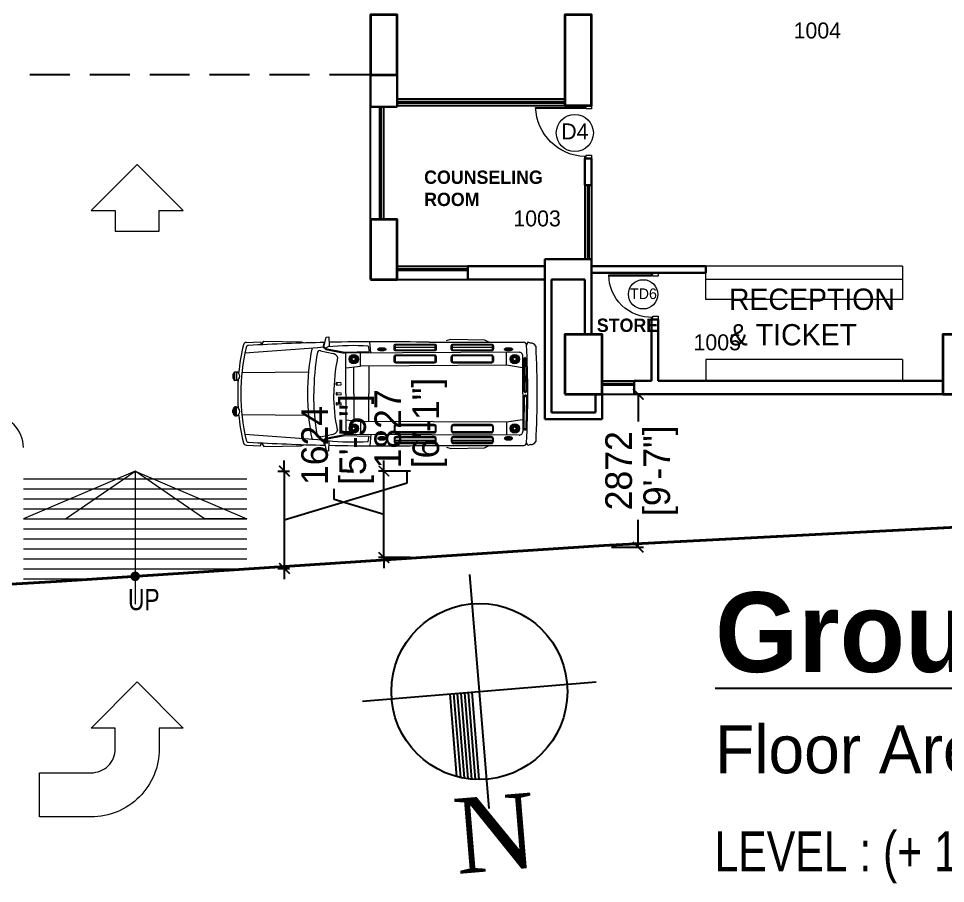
# Model space of a CAD drawing. Header units: millimetres. Extents: x 221017 to 6120115, y -1189702 to 83047459.
# Drawn here: x 2985056 to 3002470, y 45381 to 61623 of the extents above; entities that cross this region are included whole.
import ezdxf

# ---------------------------------------------------------------- set-up
doc = ezdxf.new("R2010")
doc.units = ezdxf.units.MM
doc.header["$LTSCALE"] = 150
doc.header["$MEASUREMENT"] = 0
doc.header["$PDMODE"] = 35
doc.header["$PDSIZE"] = -20
for name, pattern in [('BORDER', [1.75, 0.5, -0.25, 0.5, -0.25, 0, -0.25]), ('DASHED2', [0.375, 0.25, -0.125]), ('HIDDEN', [0.375, 0.25, -0.125])]:
    doc.linetypes.add(name, pattern=pattern)
doc.layers.get('0').update_dxf_attribs({"linetype": 'CONTINUOUS', "lineweight": 9})
doc.layers.get('DEFPOINTS').update_dxf_attribs({"linetype": 'HIDDEN'})
for name, color, linetype, lineweight in [('A_DOOR', 130, 'CONTINUOUS', 9), ('col new', 1, 'CONTINUOUS', 35), ('DIM', 7, 'CONTINUOUS', 13), ('Door Window Schedule', 173, 'CONTINUOUS', 9), ('FUR', 8, 'CONTINUOUS', 5), ('RAMP', 251, 'CONTINUOUS', 5), ('Room Numbering', 253, 'CONTINUOUS', 9), ('WALL', 7, 'CONTINUOUS', 30)]:
    doc.layers.add(name, color=color, linetype=linetype, lineweight=lineweight)
for name, color, linetype in [('Above', 63, 'DASHED2'), ('FRAME_TEXT', 7, 'CONTINUOUS'), ('GLASS PLAN', 160, 'CONTINUOUS'), ('LOW WALL', 40, 'CONTINUOUS'), ('Propoerty Line', 3, 'BORDER'), ('TEXT', 7, 'CONTINUOUS')]:
    doc.layers.add(name, color=color, linetype=linetype)
doc.styles.add('ROMANTIC', font='romantic.ttf')
doc.styles.get("Standard").update_dxf_attribs({"font": 'GOTHIC.TTF', "width": 0.8})
doc.styles.add('Text Layout', font='GOTHIC.TTF')
doc.dimstyles.new('scale 50mm NEW', dxfattribs={"dimscale": 0, "dimtxt": 500, "dimasz": 200, "dimexe": 100, "dimexo": 100, "dimgap": 100, "dimtad": 0, "dimdec": 0, "dimzin": 1, "dimdsep": 46, "dimtxsty": 'Text Layout', "dimblk": 'ARCHTICK', "dimcen": 0.09, "dimclrd": 256, "dimclre": 256, "dimadec": 0, "dimazin": 0, "dimtfac": 1, "dimtdec": 0, "dimtmove": 1, "dimatfit": 0, "dimfxl": 0, "dimtolj": 1, "dimtzin": 0, "dimarcsym": 0})

# ---------------------------------------------------------------- blocks, each defined once
blk = doc.blocks.new('TOILET DOOR')
at = {"layer": 'A_DOOR'}
blk.add_lwpolyline([(15221.31, -118993.6), (15221.31, -119025.6), (15222.26, -119025.6), (15222.26, -118993.61)], dxfattribs=at)
for points in [[(15222.31, -119026.6), (15221.31, -119026.6), (15221.31, -119025.6), (15219.81, -119025.6), (15219.81, -119030.6), (15222.31, -119030.6)], [(15254.81, -119025.6), (15253.31, -119025.6), (15253.31, -119026.6), (15252.31, -119026.6), (15252.31, -119030.6), (15254.81, -119030.6)]]:
    blk.add_lwpolyline(points, close=True, dxfattribs=at)
blk.add_arc((15221.31, -119025.6), 32, 358.20922, 90, dxfattribs=at)
blk = doc.blocks.new('*X24')
at = {"color": 0}
for p, q in [((46780, 29200), (46780, 29338)), ((46790, 29189), (46790, 29349)), ((46760, 29240), (46760, 29299)), ((46770, 29215), (46770, 29323))]:
    blk.add_line(p, q, dxfattribs=at)
blk = doc.blocks.new('*X25')
at = {"color": 0}
for p, q in [((32130, 20321), (32130, 20396)), ((32140, 20306), (32140, 20411)), ((32150, 20296), (32150, 20421)), ((32160, 20288), (32160, 20429)), ((32170, 20283), (32170, 20434)), ((32180, 20379), (32180, 20438)), ((32180, 20279), (32180, 20341)), ((32190, 20387), (32190, 20440)), ((32190, 20277), (32190, 20332)), ((32200, 20390), (32200, 20441)), ((32200, 20276), (32200, 20329)), ((32210, 20390), (32210, 20441)), ((32210, 20276), (32210, 20330)), ((32220, 20386), (32220, 20440)), ((32220, 20277), (32220, 20333)), ((32230, 20376), (32230, 20437)), ((32230, 20280), (32230, 20343)), ((32240, 20284), (32240, 20433)), ((32250, 20290), (32250, 20428)), ((32260, 20297), (32260, 20420)), ((32270, 20308), (32270, 20409)), ((32280, 20325), (32280, 20392))]:
    blk.add_line(p, q, dxfattribs=at)
blk = doc.blocks.new('*X26')
at = {"color": 0}
for p, q in [((32570, 19721), (32570, 19748)), ((32580, 19715), (32580, 19754)), ((32590, 19712), (32590, 19758)), ((32600, 19709), (32600, 19761)), ((32610, 19707), (32610, 19763)), ((32620, 19706), (32620, 19764)), ((32630, 19705), (32630, 19765)), ((32640, 19705), (32640, 19765)), ((32650, 19705), (32650, 19765)), ((32660, 19706), (32660, 19764)), ((32670, 19707), (32670, 19763)), ((32680, 19709), (32680, 19761)), ((32690, 19711), (32690, 19758)), ((32700, 19715), (32700, 19754)), ((32710, 19721), (32710, 19748))]:
    blk.add_line(p, q, dxfattribs=at)
blk = doc.blocks.new('*X23')
at = {"color": 0}
for p, q in [((48730, 30344), (48730, 30372)), ((48740, 30335), (48740, 30381))]:
    blk.add_line(p, q, dxfattribs=at)
blk = doc.blocks.new('ambulance')
at = {"color": 251}
for p, q in [((259, 2067), (526, 2080)), ((526, 2080), (550, 2024)), ((1772, 1933), (1724, 1976)), ((1768, 1954), (2138, 1883)), ((3095, 1977), (3861, 1977)), ((3095, 1974), (3861, 1974)), ((3743, 2071), (5550, 2071)), ((4185, 1977), (4951, 1977)), ((4185, 1974), (4951, 1974)), ((5626, 2072), (5602, 2014)), ((5678, 2055), (5626, 2072)), ((5459, 1879), (2125, 1862)), ((2138, 1883), (2601, 1894)), ((2153, 1088), (2153, 1863)), ((2433, 1618), (2433, 1859)), ((5222, 1631), (5222, 1877)), ((5532, 1088), (5532, 1807)), ((2153, 1583), (2433, 1618)), ((2307, 1088), (2307, 1602)), ((5222, 1631), (2433, 1618)), ((2597, 1619), (2597, 1088)), ((5527, 1583), (5222, 1631)), ((2059, 1297), (1986, 1305)), ((1986, 1305), (1986, 1251)), ((1986, 1251), (2059, 1259)), ((1986, 1061), (1986, 1115)), ((1986, 1115), (2059, 1107)), ((2059, 1069), (1986, 1061)), ((2153, 1088), (2153, 314)), ((2307, 1088), (2307, 574)), ((2597, 558), (2597, 1088)), ((5532, 1088), (5532, 370)), ((1986, 925), (2059, 917)), ((1986, 871), (1986, 925)), ((2059, 879), (1986, 871)), ((2153, 593), (2433, 558)), ((5222, 545), (2433, 558)), ((2433, 558), (2433, 317)), ((5527, 593), (5222, 545)), ((5222, 545), (5222, 299)), ((1772, 243), (1724, 200)), ((1768, 223), (2138, 293)), ((5459, 298), (2125, 314)), ((2138, 293), (2601, 282)), ((3095, 203), (3861, 203)), ((3095, 200), (3861, 200)), ((4185, 203), (4951, 203)), ((4185, 200), (4951, 200)), ((259, 109), (526, 97)), ((526, 97), (550, 153)), ((3743, 105), (5550, 105)), ((5626, 104), (5602, 162)), ((5678, 121), (5626, 104))]:
    blk.add_line(p, q, dxfattribs=at)
for points in [[(1782, 2167), (1834, 2176), (1838, 1995), (1771, 1959), (1735, 1974)], [(74, 1340), (38, 1340), (38, 1506), (74, 1506)], [(74, 837), (38, 837), (38, 670), (74, 670)], [(1782, 9), (1834, 0), (1838, 181), (1771, 217), (1735, 202)]]:
    blk.add_lwpolyline(points, close=True, dxfattribs=at)
for points in [[(4075, 2103), (4160, 2130), (4797, 2119), (4892, 2073)], [(1620, 1963), (229, 1861)], [(550, 2024), (594, 2092), (1302, 2080), (1362, 2058)], [(1724, 1976), (1620, 1963)], [(1724, 1976), (1749, 2070)], [(2583, 1999), (2601, 1894)], [(2631, 1866), (2612, 2078)], [(1671, 1910), (1914, 1857)], [(1772, 1933), (2125, 1862)], [(1998, 1777), (1998, 1783)], [(1443, 1499), (173, 1488)], [(1443, 677), (173, 688)], [(1998, 399), (1998, 394)], [(1620, 213), (229, 315)], [(1724, 200), (1620, 213)], [(1671, 266), (1914, 320)], [(1724, 200), (1749, 106)], [(1772, 243), (2125, 314)], [(2583, 177), (2601, 282)], [(2631, 310), (2612, 98)], [(550, 153), (594, 84), (1302, 96), (1362, 118)], [(4075, 73), (4160, 47), (4797, 57), (4892, 104)]]:
    blk.add_lwpolyline(points, dxfattribs=at)
for points in [[(2762, 1937, -0.210212), (2767, 1947, -0.095057), (2786, 1959, -0.051773), (2809, 1965, -0.039024), (2841, 1967, -0.039024), (2874, 1965, -0.051773), (2897, 1959, -0.095057), (2916, 1947, -0.210212), (2920, 1937, -0.210212), (2916, 1928, -0.095057), (2897, 1916, -0.051773), (2874, 1910, -0.039024), (2841, 1907, -0.039024), (2809, 1910, -0.051773), (2786, 1916, -0.095057), (2767, 1928, -0.210212)], [(3115, 1904, -0.414214), (3075, 1944), (3075, 1997, -0.414214), (3115, 2037), (3841, 2037, -0.414214), (3881, 1997), (3881, 1944, -0.414214), (3841, 1904)], [(3115, 2017, 0.414214), (3095, 1997), (3095, 1944, 0.414214), (3115, 1924), (3841, 1924, 0.414214), (3861, 1944), (3861, 1997, 0.414214), (3841, 2017)], [(4205, 1904, -0.414214), (4165, 1944), (4165, 1997, -0.414214), (4205, 2037), (4931, 2037, -0.414214), (4971, 1997), (4971, 1944, -0.414214), (4931, 1904)], [(4205, 2017, 0.414214), (4185, 1997), (4185, 1944, 0.414214), (4205, 1924), (4931, 1924, 0.414214), (4951, 1944), (4951, 1997, 0.414214), (4931, 2017)], [(5178, 1937, -0.210212), (5183, 1947, -0.095057), (5202, 1959, -0.051773), (5225, 1965, -0.039024), (5257, 1967, -0.039024), (5290, 1965, -0.051773), (5313, 1959, -0.095057), (5332, 1947, -0.210212), (5336, 1937, -0.210212), (5332, 1928, -0.095057), (5313, 1916, -0.051773), (5290, 1910, -0.039024), (5257, 1907, -0.039024), (5225, 1910, -0.051773), (5202, 1916, -0.095057), (5183, 1928, -0.210212)], [(3115, 1675, -0.414214), (3075, 1715), (3075, 1793, -0.414214), (3115, 1833), (3841, 1833, -0.414214), (3881, 1793), (3881, 1715, -0.414214), (3841, 1675)], [(3115, 1813, 0.414214), (3095, 1793), (3095, 1715, 0.414214), (3115, 1695), (3841, 1695, 0.414214), (3861, 1715), (3861, 1793, 0.414214), (3841, 1813)], [(4205, 1675, -0.414214), (4165, 1715), (4165, 1793, -0.414214), (4205, 1833), (4931, 1833, -0.414214), (4971, 1793), (4971, 1715, -0.414214), (4931, 1675)], [(4205, 1813, 0.414214), (4185, 1793), (4185, 1715, 0.414214), (4205, 1695), (4931, 1695, 0.414214), (4951, 1715), (4951, 1793, 0.414214), (4931, 1813)], [(5535, 1737, -0.414214), (5575, 1778), (5569, 1778, -0.414214), (5610, 1738), (5619, 1154, -0.414214), (5580, 1113), (5585, 1113, -0.414214), (5545, 1152)], [(5590, 1738, 0.414214), (5570, 1758), (5575, 1758, 0.414214), (5555, 1738), (5565, 1153, 0.414214), (5585, 1133), (5579, 1133, 0.414214), (5599, 1153)], [(5535, 439, 0.414214), (5575, 398), (5569, 399, 0.414214), (5610, 438), (5619, 1023, 0.414214), (5580, 1063), (5585, 1063, 0.414214), (5545, 1024)], [(5590, 438, -0.414214), (5570, 419), (5575, 418, -0.414214), (5555, 439), (5565, 1024, -0.414214), (5585, 1043), (5579, 1043, -0.414214), (5599, 1023)], [(3115, 502, 0.414214), (3075, 462), (3075, 383, 0.414214), (3115, 343), (3841, 343, 0.414214), (3881, 383), (3881, 462, 0.414214), (3841, 502)], [(3115, 363, -0.414214), (3095, 383), (3095, 462, -0.414214), (3115, 482), (3841, 482, -0.414214), (3861, 462), (3861, 383, -0.414214), (3841, 363)], [(4205, 502, 0.414214), (4165, 462), (4165, 383, 0.414214), (4205, 343), (4931, 343, 0.414214), (4971, 383), (4971, 462, 0.414214), (4931, 502)], [(4205, 363, -0.414214), (4185, 383), (4185, 462, -0.414214), (4205, 482), (4931, 482, -0.414214), (4951, 462), (4951, 383, -0.414214), (4931, 363)], [(2762, 239, 0.210212), (2767, 229, 0.095057), (2786, 218, 0.051773), (2809, 211, 0.039024), (2841, 209, 0.039024), (2874, 211, 0.051773), (2897, 218, 0.095057), (2916, 229, 0.210212), (2920, 239, 0.210212), (2916, 248, 0.095057), (2897, 260, 0.051773), (2874, 266, 0.039024), (2841, 269, 0.039024), (2809, 266, 0.051773), (2786, 260, 0.095057), (2767, 248, 0.210212)], [(3115, 273, 0.414214), (3075, 233), (3075, 179, 0.414214), (3115, 139), (3841, 139, 0.414214), (3881, 179), (3881, 233, 0.414214), (3841, 273)], [(3115, 159, -0.414214), (3095, 179), (3095, 233, -0.414214), (3115, 253), (3841, 253, -0.414214), (3861, 233), (3861, 179, -0.414214), (3841, 159)], [(4205, 273, 0.414214), (4165, 233), (4165, 179, 0.414214), (4205, 139), (4931, 139, 0.414214), (4971, 179), (4971, 233, 0.414214), (4931, 273)], [(4205, 159, -0.414214), (4185, 179), (4185, 233, -0.414214), (4205, 253), (4931, 253, -0.414214), (4951, 233), (4951, 179, -0.414214), (4931, 159)], [(5178, 239, 0.210212), (5183, 229, 0.095057), (5202, 218, 0.051773), (5225, 211, 0.039024), (5257, 209, 0.039024), (5290, 211, 0.051773), (5313, 218, 0.095057), (5332, 229, 0.210212), (5336, 239, 0.210212), (5332, 248, 0.095057), (5313, 260, 0.051773), (5290, 266, 0.039024), (5257, 269, 0.039024), (5225, 266, 0.051773), (5202, 260, 0.095057), (5183, 248, 0.210212)]]:
    blk.add_lwpolyline(points, format="xyb", close=True, dxfattribs=at)
for points in [[(1617, 1883, 0.047848), (1546, 1088, 0.101627)], [(1678, 1908, 0.400157), (1617, 1883, -0.493065)], [(1901, 1862, -0.29053), (1998, 1783, 0.723643)], [(1998, 1777, 0.054128), (1930, 1088, 3.537288)], [(1617, 293, -0.047848), (1546, 1088, -0.101627)], [(1998, 399, -0.054128), (1930, 1088, -3.537288)], [(1901, 314, 0.29053), (1998, 394, -0.723643)], [(1678, 269, -0.400157), (1617, 293, 0.493065)]]:
    blk.add_lwpolyline(points, format="xyb", dxfattribs=at)
for centre, radius in [((2307, 1749), 90), ((2307, 1749), 82.9), ((2307, 1749), 60), ((2307, 1749), 30.6), ((5377, 1749), 90), ((5377, 1749), 82.9), ((5377, 1749), 60), ((5377, 1749), 30.6), ((2307, 427), 90), ((2307, 427), 82.9), ((2307, 427), 60), ((2307, 427), 30.6), ((5377, 427), 90), ((5377, 427), 82.9), ((5377, 427), 60), ((5377, 427), 30.6)]:
    blk.add_circle(centre, radius, dxfattribs=at)
for centre, radius, start, end in [((3900, 1113), 3806, 166.198, 174.434), ((3900, 1113), 3746, 166.7367, 180.3867), ((262, 2007), 60, 92.7087, 166.198), ((301, 1962), 48, 93.3483, 166.7367), ((2830, -43446), 45526, 91.3492, 93.1885), ((5666, 1115), 4240, 168.4665, 180.3675), ((1772, 1965), 12, 185.1803, 251.7325), ((2312, -2970), 4976, 86.8775, 95.7561), ((2830, -43446), 45526, 88.8505, 91.2502), ((5550, 2021), 50, 3.0668, 90), ((-12170, 1072), 17796, 0.053, 3.0668), ((5677, 1932), 124, 32.804, 89.6609), ((-12053, 1072), 17859, 359.9989, 2.9752), ((5460, 1807), 72, 0, 90.3686), ((111, 1423), 110, 130.8392, 229.1608), ((48, 1423), 87.6, 287.7607, 72.2393), ((3900, 1113), 3806, 176.3779, 180.3806), ((1996, 1278), 26, 112.5563, 247.4437), ((2053, 1278), 20, 287.9126, 72.0874), ((3900, 1063), 3806, 179.6194, 183.6221), ((3900, 1063), 3746, 179.6133, 193.2633), ((5666, 1061), 4240, 179.6325, 191.5335), ((1996, 1088), 26, 112.5563, 247.4437), ((2053, 1088), 20, 287.9126, 72.0874), ((-12170, 1105), 17796, 356.9332, 359.947), ((-12053, 1105), 17859, 357.0248, 0.0011), ((1996, 898), 26, 112.5563, 247.4437), ((2053, 898), 20, 287.9126, 72.0874), ((111, 753), 110, 130.8392, 229.1608), ((48, 753), 87.6, 287.7607, 72.2393), ((3900, 1063), 3806, 185.566, 193.802), ((5460, 370), 72, 269.6314, 0), ((301, 214), 48, 193.2633, 266.6517), ((1772, 211), 12, 108.2675, 174.8197), ((2312, 5146), 4976, 264.2439, 273.1225), ((5677, 245), 124, 270.3391, 327.196), ((262, 169), 60, 193.802, 267.2913), ((2830, 45622), 45526, 266.8115, 268.6508), ((2830, 45622), 45526, 268.7498, 271.1495), ((5550, 155), 50, 270, 356.9332)]:
    blk.add_arc(centre, radius, start, end, dxfattribs=at)
at = {"color": 251, "xscale": -1, "rotation": 180}
for name, p in [('*X26', (-29799, 21672)), ('*X26', (-27383, 21672)), ('*X24', (-46756, 30692)), ('*X23', (-46756, 31446)), ('*X23', (-46756, 31256)), ('*X25', (-29897, 20786)), ('*X25', (-26827, 20786))]:
    blk.add_blockref(name, p, dxfattribs=at)
at = {"color": 251}
for name, p in [('*X25', (-29897, -18610)), ('*X25', (-26827, -18610)), ('*X23', (-46756, -29080)), ('*X24', (-46756, -28516)), ('*X26', (-29799, -19496)), ('*X26', (-27383, -19496))]:
    blk.add_blockref(name, p, dxfattribs=at)
blk = doc.blocks.new('_ARCHTICK')
at = {"color": 0, "linetype": 'ByBlock', "const_width": 0.15}
blk.add_lwpolyline([(-0.5, -0.5), (0.5, 0.5)], dxfattribs=at)
blk = doc.blocks.new('*D251')
at = {"layer": 'DEFPOINTS', "color": 0, "ltscale": 0.5, "transparency": 16777216}
for p in [(2995570, 54568), (2995570, 51696), (2996696, 51696)]:
    blk.add_point(p, dxfattribs=at)
at = {"layer": 'DIM', "lineweight": -2, "ltscale": 0.5, "transparency": 16777216}
for p, q in [((2996196, 54568), (2996796, 54568)), ((2996696, 54568), (2996696, 54056)), ((2996696, 51696), (2996696, 52208)), ((2996196, 51696), (2996796, 51696))]:
    blk.add_line(p, q, dxfattribs=at)
at = {"layer": 'DIM', "lineweight": -2, "ltscale": 0.5, "transparency": 16777216, "xscale": 200, "yscale": 200, "zscale": 200}
for p, rotation in [((2996696, 54568), 90), ((2996696, 51696), 270)]:
    blk.add_blockref('_ARCHTICK', p, dxfattribs=dict(at, rotation=rotation))
at = {"layer": 'DIM', "color": 0, "ltscale": 0.5, "transparency": 16777216, "char_height": 500, "attachment_point": 5, "rotation": 90, "style": 'Text Layout'}
for s, insert in [('\\A1;2872', (2996333, 53132)), ('\\A1;[9\'-7"]', (2997120, 53132))]:
    blk.add_mtext(s, dxfattribs=dict(at, insert=insert))
blk = doc.blocks.new('*D254')
at = {"layer": 'DEFPOINTS', "color": 0, "ltscale": 0.5, "transparency": 16777216}
for p in [(2991920, 53125), (2992599, 53125), (2992599, 51501)]:
    blk.add_point(p, dxfattribs=at)
at = {"layer": 'DIM', "lineweight": -2, "ltscale": 0.5, "transparency": 16777216}
for p, q in [((2991920, 53125), (2991920, 53325)), ((2992420, 53125), (2991820, 53125)), ((2991920, 51501), (2991920, 53125)), ((2991920, 51501), (2991920, 53125)), ((2990983, 52594), (2990983, 52794)), ((2991920, 52313), (2990983, 52594)), ((2992420, 51501), (2991820, 51501)), ((2991920, 51501), (2991920, 51301))]:
    blk.add_line(p, q, dxfattribs=at)
at = {"layer": 'DIM', "lineweight": -2, "ltscale": 0.5, "transparency": 16777216, "xscale": 200, "yscale": 200, "zscale": 200}
for p, rotation in [((2991920, 53125), 270), ((2991920, 51501), 90)]:
    blk.add_blockref('_ARCHTICK', p, dxfattribs=dict(at, rotation=rotation))
at = {"layer": 'DIM', "color": 0, "ltscale": 0.5, "transparency": 16777216, "char_height": 500, "attachment_point": 5, "rotation": 90, "style": 'Text Layout'}
for s, insert in [('\\A1;[5\'-5"]', (2991407, 53717)), ('\\A1;1624', (2990621, 53606))]:
    blk.add_mtext(s, dxfattribs=dict(at, insert=insert))
blk = doc.blocks.new('*D255')
at = {"layer": 'DEFPOINTS', "color": 0, "ltscale": 0.5, "transparency": 16777216}
for p in [(2985146, 53125), (2989515, 51298), (2990049, 51298)]:
    blk.add_point(p, dxfattribs=at)
at = {"layer": 'DIM', "lineweight": -2, "ltscale": 0.5, "transparency": 16777216}
for p, q in [((2990049, 53125), (2990049, 53325)), ((2989924, 53125), (2990149, 53125)), ((2990049, 53125), (2990049, 51298)), ((2990049, 53125), (2990049, 51298)), ((2992358, 52904), (2992358, 53104)), ((2990049, 52211), (2992358, 52904)), ((2989924, 51298), (2990149, 51298)), ((2990049, 51298), (2990049, 51098))]:
    blk.add_line(p, q, dxfattribs=at)
at = {"layer": 'DIM', "lineweight": -2, "ltscale": 0.5, "transparency": 16777216, "xscale": 200, "yscale": 200, "zscale": 200}
for p, rotation in [((2990049, 53125), 270), ((2990049, 51298), 90)]:
    blk.add_blockref('_ARCHTICK', p, dxfattribs=dict(at, rotation=rotation))
at = {"layer": 'DIM', "color": 0, "ltscale": 0.5, "transparency": 16777216, "char_height": 500, "attachment_point": 5, "rotation": 90, "style": 'Text Layout'}
for s, insert in [('\\A1;[6\'-1"]', (2992782, 54028)), ('\\A1;1827', (2991996, 53917))]:
    blk.add_mtext(s, dxfattribs=dict(at, insert=insert))
blk = doc.blocks.new('D 4')
at = {"layer": 'Door Window Schedule', "ltscale": 0.5}
blk.add_circle((3005876, 66161), 348, dxfattribs=at)
at = {"layer": 'Door Window Schedule', "ltscale": 0.5, "insert": (3005877, 66341), "char_height": 300, "width": 871.62, "attachment_point": 2}
blk.add_mtext('{\\W1;D4}', dxfattribs=at)
blk = doc.blocks.new('TD 6')
at = {"layer": 'Door Window Schedule', "ltscale": 0.5}
blk.add_circle((3044104, 72595), 275, dxfattribs=at)
at = {"layer": 'Door Window Schedule', "ltscale": 0.5, "insert": (3044111, 72706), "char_height": 200, "width": 627.56, "attachment_point": 2}
blk.add_mtext('{\\W1;TD6}', dxfattribs=at)
blk = doc.blocks.new('*U36')
at = {"layer": 'A_DOOR'}
blk.add_lwpolyline([(2.45, 41.95, 0.006179), (1.5, 42), (1.5, 5), (2.45, 5)], format="xyb", close=True, dxfattribs=at)
for points in [[(2.5, 4), (1.5, 4), (1.5, 5), (0, 5), (0, 0), (2.5, 0)], [(40, 5), (38.5, 5), (38.5, 4), (37.5, 4), (37.5, 0), (40, 0)]]:
    blk.add_lwpolyline(points, close=True, dxfattribs=at)
blk.add_arc((0.1, 3.6), 38.43, 2.09314, 87.90686, dxfattribs=at)

msp = doc.modelspace()

# ---------------------------------------------------------------- hatches: boundary and pattern name
at = {"layer": 'RAMP', "ltscale": 0.5}
h = msp.add_hatch(dxfattribs=at)
h.set_pattern_fill('LINE', color=256, scale=1500, style=0)
h.set_pattern_definition([(0, (2911577.74, 78103.02), (0, 187.5), [])])
h.paths.add_polyline_path([(2989346.3, 53124.7), (2985146.3, 53124.7), (2985146.3, 51015.5), (2985797.9, 51053.6), (2989346.3, 51286.9)])

# ---------------------------------------------------------------- linework, layer by layer
at = {"ltscale": 0.5}
for p, q in [((3001661.9, 56974.7), (2997969.8, 56974.7)), ((2997969.8, 56349.7), (2997969.8, 56974.7)), ((3001661.9, 56974.7), (3001661.9, 56349.7)), ((3001661.9, 56724.7), (2997969.8, 56724.7)), ((3001661.9, 56349.7), (2997969.8, 56349.7)), ((3001661.9, 55218.2), (2997969.8, 55218.2)), ((2997969.8, 55218.2), (2997969.8, 54818.2)), ((3001661.9, 55218.2), (3001661.9, 54818.2))]:
    msp.add_line(p, q, dxfattribs=at)
for points in [[(2987285.4, 58884.1), (2986421.1, 58018.7), (2986871.1, 58018.7), (2986871.1, 57628.1), (2987699.7, 57628.1), (2987699.7, 58018.7), (2988149.8, 58018.7)], [(2987246.3, 53124.7), (2985146.3, 52229.5), (2985940.8, 52229.5), (2987246.3, 53124.7)], [(2987246.3, 53124.7), (2989346.3, 52229.5), (2988551.8, 52229.5), (2987246.3, 53124.7)]]:
    msp.add_lwpolyline(points, close=True, dxfattribs=at)
msp.add_lwpolyline([(2987246.3, 53124.7), (2987246.3, 50624)], dxfattribs=at)
at = {"ltscale": 0.5, "const_width": 90}
msp.add_lwpolyline([(2987201.3, 51148.8, 1), (2987291.3, 51148.8, 1)], format="xyb", close=True, dxfattribs=at)
at = {"ltscale": 0.5}
msp.add_lwpolyline([(2988149.8, 48300.2), (2987699.7, 48300.2), (2987699.7, 47909.6, -0.4142136), (2986421.1, 46631), (2985447.5, 46631), (2985447.5, 47459.6), (2986421.1, 47459.6, 0.4142136), (2986871.1, 47909.6), (2986871.1, 48300.2), (2986421.1, 48300.2), (2987285.4, 49165.6)], format="xyb", close=True, dxfattribs=at)
at = {"layer": 'Above', "ltscale": 20}
msp.add_line((2991644.8, 60568.2), (2983169.8, 60568.2), dxfattribs=at)
at = {"layer": 'col new', "linetype": 'Continuous', "ltscale": 0.5}
for points in [[(2991669.8, 60568.2), (2992169.8, 60568.2), (2992169.8, 61693.2), (2991669.8, 61693.2)], [(2991669.8, 56724.7), (2992169.8, 56724.7), (2992169.8, 57849.7), (2991669.8, 57849.7)], [(2995319.8, 54568.2), (2996019.8, 54568.2), (2996019.8, 55693.2), (2995319.8, 55693.2)], [(3002419.8, 54568.2), (3003119.8, 54568.2), (3003119.8, 55693.2), (3002419.8, 55693.2)]]:
    msp.add_lwpolyline(points, close=True, dxfattribs=at)
at = {"layer": 'col new', "ltscale": 0.5}
msp.add_lwpolyline([(2995319.8, 59993.2), (2995819.8, 59993.2), (2995819.8, 61693.2), (2995319.8, 61693.2)], close=True, dxfattribs=at)
at = {"layer": 'FUR', "ltscale": 0.5}
msp.add_arc((2984546.3, 53568.2), 600, 0, 90, dxfattribs=at)
at = {"layer": 'GLASS PLAN', "ltscale": 0.5}
for p, q in [((2991844.8, 57849.7), (2991844.8, 59968.2)), ((2991869.8, 57849.7), (2991869.8, 59968.2)), ((2992169.8, 60068.2), (2995319.8, 60068.2)), ((2992169.8, 60043.2), (2995319.8, 60043.2)), ((2995744.8, 58493.2), (2995744.8, 57106.1)), ((2995769.8, 58493.2), (2995769.8, 57106.1)), ((2997969.8, 56974.7), (2997969.8, 56849.7)), ((2992169.8, 56924.7), (2993494.8, 56924.7)), ((2992169.8, 56899.7), (2993494.8, 56899.7)), ((2996019.8, 54768.2), (2996619.8, 54768.2)), ((2996019.8, 54743.2), (2996619.8, 54743.2))]:
    msp.add_line(p, q, dxfattribs=at)
at = {"layer": 'LOW WALL', "ltscale": 0.5}
for p, q in [((2992169.8, 60118.2), (2995319.8, 60118.2)), ((2991669.8, 57849.7), (2991669.8, 59968.2)), ((2991919.8, 57849.7), (2991919.8, 59968.2)), ((2992169.8, 59993.2), (2995319.8, 59993.2)), ((2995694.8, 58493.2), (2995694.8, 57106.1)), ((2995819.8, 58493.2), (2995819.8, 57106.1)), ((2992169.8, 56974.7), (2993494.8, 56974.7)), ((2992169.8, 56724.7), (2993494.8, 56724.7)), ((2996019.8, 54818.2), (2996619.8, 54818.2)), ((2996019.8, 54568.2), (2996619.8, 54568.2))]:
    msp.add_line(p, q, dxfattribs=at)
at = {"layer": 'Propoerty Line', "lineweight": 15, "const_width": 50.8}
msp.add_lwpolyline([(2983534.9, 50921.2), (2985797.9, 51053.6), (2996091.8, 51730.3), (3007173.2, 52305.1), (3013142, 52657.4), (3017681.2, 52792.7), (3026369.8, 52245.9), (3032022.8, 51832.8), (3040837.9, 51305.9)], dxfattribs=at)
msp.add_lwpolyline([(2983534.9, 50921.2), (2985797.9, 51053.6), (2996091.8, 51730.3), (3007173.2, 52305.1), (3013142, 52657.4), (3017681.2, 52792.7), (3026369.8, 52245.9), (3032022.8, 51832.8), (3040837.9, 51305.9)], dxfattribs=at)
at = {"layer": 'TEXT'}
for p, q in [((2993894.8, 46788.1), (2993531.5, 51183.1)), ((2991515.6, 48804), (2995910.6, 49167.3)), ((2993292.2, 47386.3), (2993163.8, 48940.2)), ((2993362.8, 47369.4), (2993232.4, 48945.9)), ((2993433, 47355.8), (2993301.1, 48951.6)), ((2993503, 47345.3), (2993369.8, 48957.2)), ((2993572.8, 47337.8), (2993438.5, 48962.9)), ((2993642.3, 47333.4), (2993507.1, 48968.6)), ((2993711.6, 47331.9), (2993575.8, 48974.3))]:
    msp.add_line(p, q, dxfattribs=at)
msp.add_circle((2993713.1, 48985.6), 1653.8, dxfattribs=at)
at = {"layer": 'WALL', "ltscale": 0.5}
for p, q in [((2991669.8, 59968.2), (2991669.8, 60568.2)), ((2992169.8, 60568.2), (2992169.8, 59968.2)), ((2992169.8, 59968.2), (2991669.8, 59968.2)), ((2995694.8, 58993.2), (2995694.8, 58493.2)), ((2995819.8, 58993.2), (2995694.8, 58993.2)), ((2995819.8, 58993.2), (2995819.8, 58493.2)), ((2995819.8, 58493.2), (2995694.8, 58493.2)), ((2993494.8, 56974.7), (2993494.8, 56724.7)), ((2993494.8, 56974.7), (2994944.8, 56974.7)), ((2994944.8, 54099.7), (2994944.8, 57106.1)), ((2994944.8, 57106.1), (2995819.8, 57106.1)), ((2995819.8, 57106.1), (2995819.8, 55693.2)), ((2995819.8, 56974.7), (2997969.8, 56974.7)), ((2997969.8, 56849.7), (2997969.8, 56974.7)), ((2995819.8, 56849.7), (2997969.8, 56849.7)), ((2994944.8, 56724.7), (2993494.8, 56724.7)), ((2995694.8, 56724.7), (2995069.8, 56724.7)), ((2995069.8, 54224.7), (2995069.8, 56724.7)), ((2995694.8, 56724.7), (2995694.8, 55693.2)), ((2996944.8, 55974.7), (2996944.8, 54818.2)), ((2997069.8, 55974.7), (2996944.8, 55974.7)), ((2997069.8, 55974.7), (2996944.8, 55974.7)), ((2997069.8, 55974.7), (2997069.8, 54818.2)), ((2996619.8, 54818.2), (2996619.8, 54568.2)), ((2996944.8, 54818.2), (2996619.8, 54818.2)), ((2995894.8, 54568.2), (2995894.8, 54224.7)), ((2996019.8, 54568.2), (2996019.8, 54099.7)), ((2997069.8, 54568.2), (2996619.8, 54568.2)), ((2995894.8, 54224.7), (2995069.8, 54224.7)), ((2996019.8, 54099.7), (2994944.8, 54099.7))]:
    msp.add_line(p, q, dxfattribs=at)
msp.add_lwpolyline([(2997069.8, 54818.2), (3002419.8, 54818.2), (3002419.8, 54568.2), (2997069.8, 54568.2)], dxfattribs=at)

# ---------------------------------------------------------------- block references
at = {"color": 6, "linetype": 'Continuous', "xscale": 0.9853418744169176, "yscale": 0.9853418744169176, "zscale": 0.9853418744169176}
msp.add_blockref('ambulance', (2989080, 53504.3), dxfattribs=at)
at = {"layer": 'A_DOOR', "xscale": -25, "yscale": 25, "zscale": 25, "rotation": 90}
msp.add_blockref('*U36', (2995819.8, 59993.2), dxfattribs=at)
at = {"layer": 'Door Window Schedule'}
for name, p in [('D 4', (-10369.5, -6686.8)), ('TD 6', (-47315.1, -16150.3))]:
    msp.add_blockref(name, p, dxfattribs=at)
at = {"layer": 'WALL', "xscale": -25, "yscale": 25, "zscale": 25, "rotation": 90}
msp.add_blockref('TOILET DOOR', (21304.8, 437344.9), dxfattribs=at)

# ---------------------------------------------------------------- texts
at = {"layer": 'FRAME_TEXT', "lineweight": 15, "style": 'ROMANTIC'}
msp.add_text('N', height=1411.1, rotation=4.72572, dxfattribs=at).set_placement((2993296.9, 45558.8))
at = {"layer": 'Room Numbering', "ltscale": 0.5, "char_height": 300, "width": 4242.713, "attachment_point": 2}
for s, insert in [('{\\W1;1004}', (3000062.1, 61549.3)), ('{\\W1;1003}', (2994797.1, 58020.4)), ('{\\W1;1005}', (2998182.1, 55693.2))]:
    msp.add_mtext(s, dxfattribs=dict(at, insert=insert))
at = {"layer": 'TEXT', "ltscale": 0.5, "attachment_point": 1}
for s, insert, char_height, width in [('{\\fCentury Gothic|b1|i0|c0|p34;\\W1;COUNSELING \\PROOM }', (2992675.7, 58769.1), 250, 5270.577), ('{\\W1;RECEPTION\\P& TICKET}', (2998401.1, 56552.4), 400, 3808.155), ('{\\fCentury Gothic|b1|i0|c0|p34;\\W1;STORE }', (2995919.8, 55989.5), 250, 5270.577), ('UP', (2987111.5, 50913.3), 400, 706.231), ('{\\fCentury Gothic|b1|i0|c0|p34;\\W1;\\LGround Floor Plan\\l \\fCentury Gothic|b0|i0|c0|p34;\\H0.6x;\\PFloor Area: 36243.99 sft}', (2998142.4, 50851.3), 1500, 24625.897), (' LEVEL : (+ 1050 mm) ', (2997907.8, 46357), 750, 50458.475)]:
    msp.add_mtext(s, dxfattribs=dict(at, insert=insert, char_height=char_height, width=width))

# ---------------------------------------------------------------- dimensions: what is measured, and where the dimension line sits
at = {"layer": 'DIM', "ltscale": 0.5}
for base, p1, p2, override, picture, middle in [((2990048.7, 51298), (2985146.3, 53124.7), (2989515.4, 51298), {"dimscale": 1, "dimpost": '\\X', "dimfxl": 125}, '*D255', (2992358.3, 53204.2)), ((2991919.8, 53124.7), (2992598.8, 51500.7), (2992598.8, 53124.7), {"dimscale": 1, "dimpost": '\\X'}, '*D254', (2990983.3, 52893.6)), ((2996695.9, 51696), (2995569.8, 54568.2), (2995569.8, 51696), {"dimscale": 1, "dimpost": '\\X'}, '*D251', (2996695.9, 53132.1))]:
    dim = msp.add_linear_dim(base=base, p1=p1, p2=p2, angle=90, dimstyle='scale 50mm NEW', override=override, dxfattribs=at)
    dim.commit()
    dim.dimension.update_dxf_attribs({"geometry": picture, "text_midpoint": middle})

doc.saveas('drawing.dxf')
